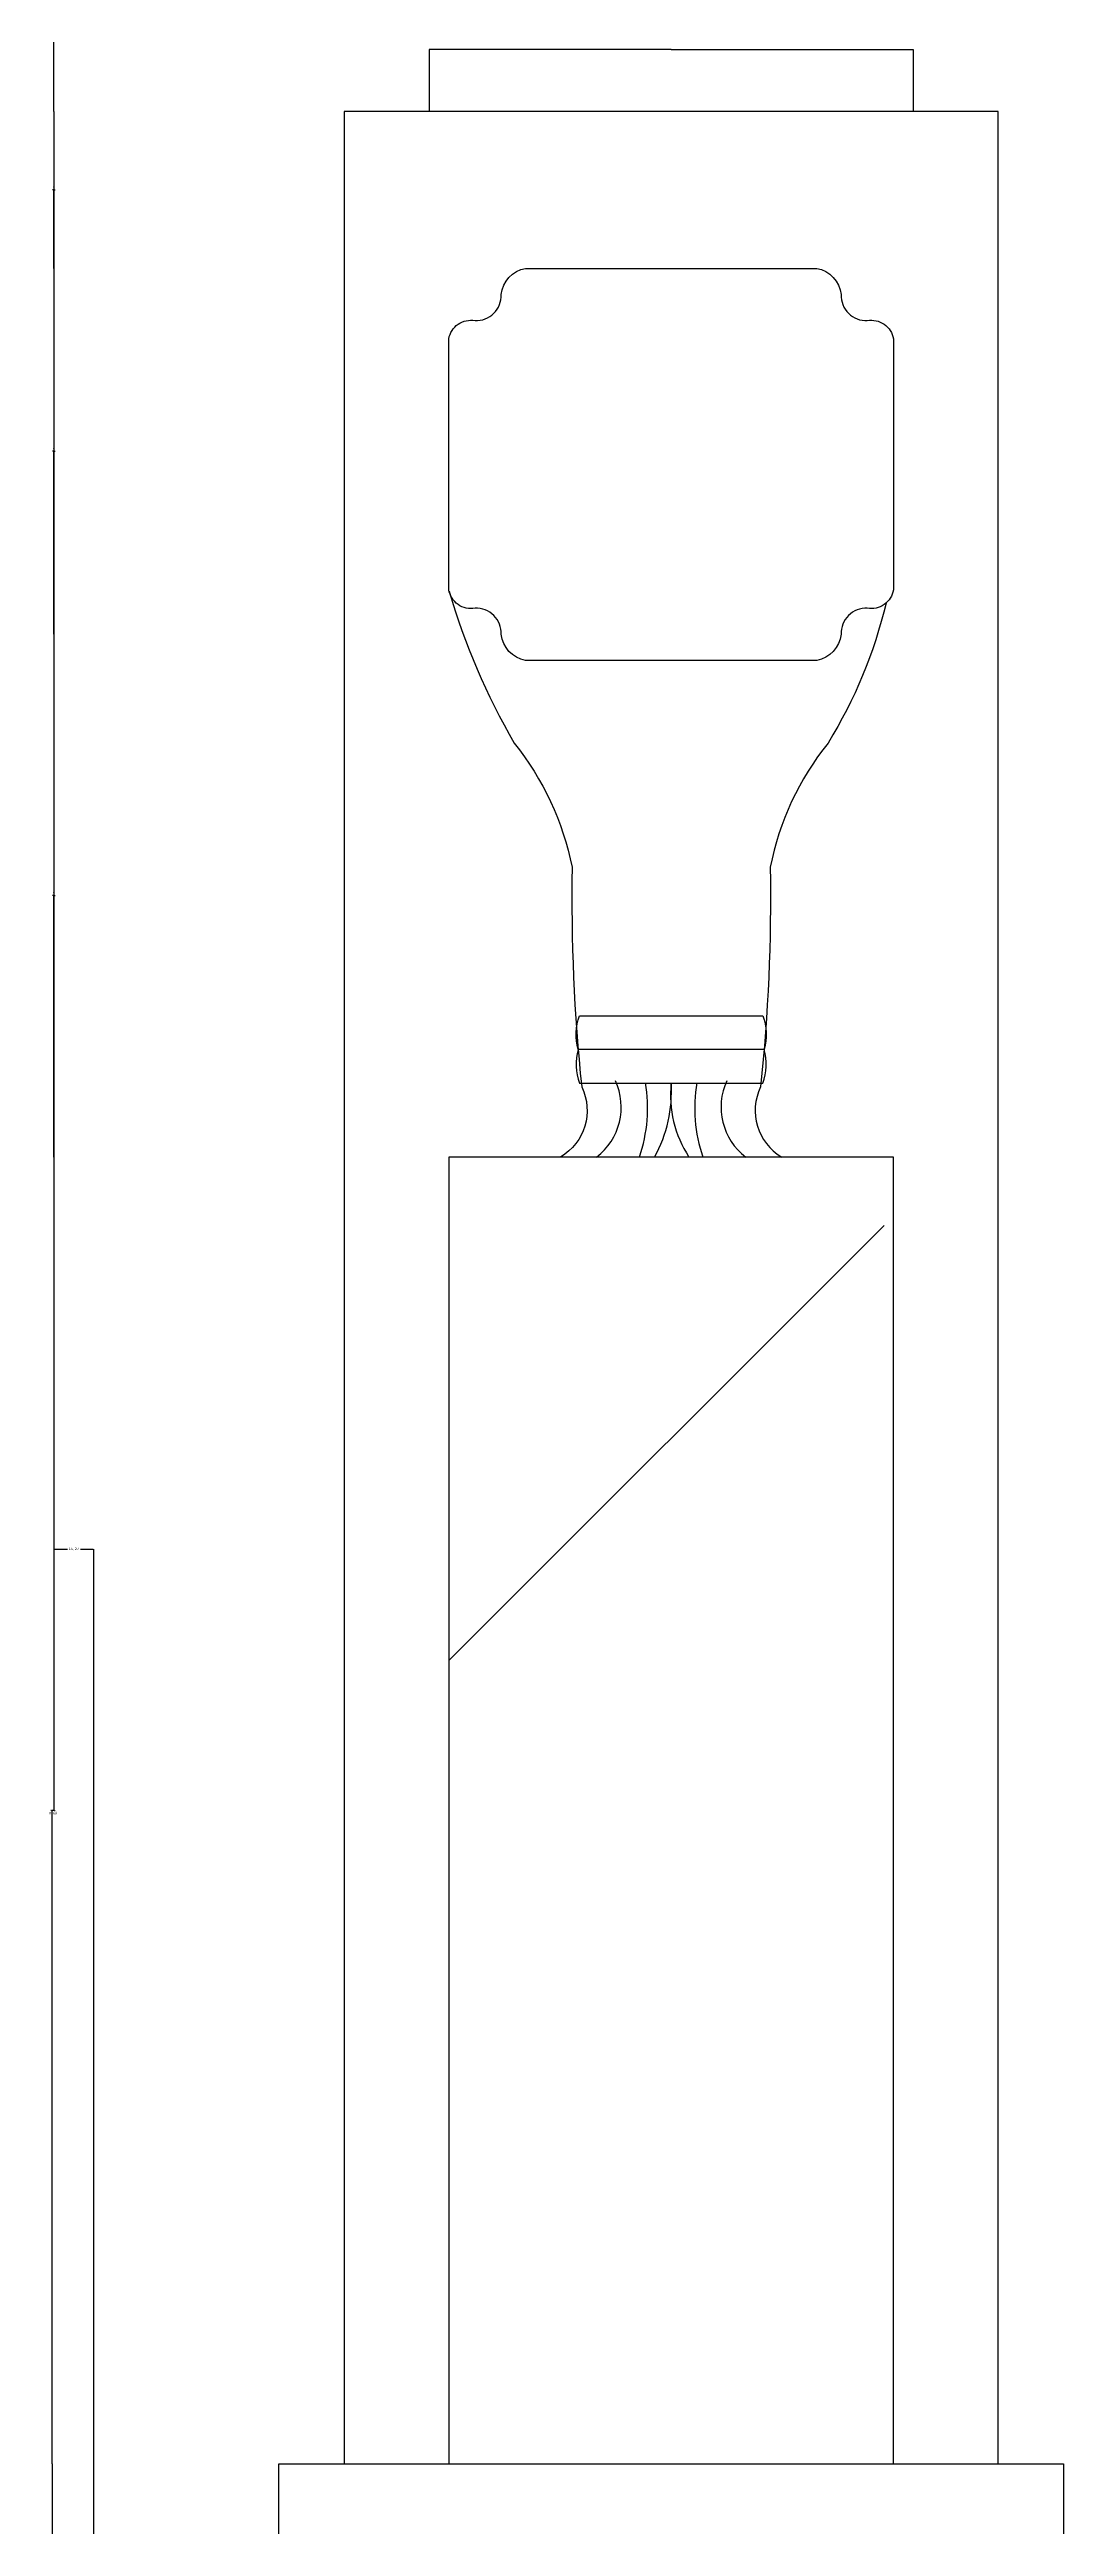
# Model space of a CAD drawing. Header units: metres. Extents: x 130 to 5274, y 4380 to 7132.
# Drawn here: x 4845 to 5233, y 5565 to 6512 of the extents above; entities that cross this region are included whole.
import ezdxf

# ---------------------------------------------------------------- set-up
doc = ezdxf.new("R2010")
doc.units = ezdxf.units.M
for name, color, linetype in [('3', 3, 'Continuous'), ('4', 4, 'Continuous'), ('7', 7, 'Continuous'), ('BH', 3, 'Continuous'), ('DIM', 3, 'Continuous')]:
    doc.layers.add(name, color=color, linetype=linetype)
doc.dimstyles.get("Standard").update_dxf_attribs({"dimtxt": 2.5, "dimasz": 2.5, "dimexe": 1.25, "dimexo": 0.625, "dimtad": 1, "dimcen": 2.5, "dimazin": 3, "dimtfac": 1, "dimtmove": 0, "dimatfit": 3})

# ---------------------------------------------------------------- blocks, each defined once
blk = doc.blocks.new('*D44')
for p, q in [((4847.01, 6838.69), (4847.01, 6663.69)), ((4846.76, 6663.69), (4846.51, 6663.69)), ((4847.01, 6488.69), (4847.01, 6663.69)), ((4847.01, 6663.69), (4847.01, 6663.69)), ((4847.26, 6663.69), (4847.51, 6663.69))]:
    blk.add_line(p, q)
at = {"layer": 'Defpoints'}
for p in [(4847.01, 6838.69), (4847.01, 6663.69), (4847.01, 6488.69)]:
    blk.add_point(p, dxfattribs=at)
at = {"layer": 'DIM', "insert": (4847.01, 6664.815), "char_height": 1, "attachment_point": 5}
blk.add_mtext('0', dxfattribs=at)
blk = doc.blocks.new('*D45')
for p, q in [((4847.01, 6088.69), (4847.01, 5838.69)), ((4846.08, 5838.69), (4845.83, 5838.69)), ((4846.33, 5588.69), (4846.33, 5838.69)), ((4847.01, 5838.69), (4846.33, 5838.69)), ((4847.26, 5838.69), (4847.51, 5838.69))]:
    blk.add_line(p, q)
at = {"layer": 'Defpoints'}
for p in [(4847.01, 6088.69), (4847.01, 5838.69), (4846.33, 5588.69)]:
    blk.add_point(p, dxfattribs=at)
at = {"layer": 'DIM', "insert": (4846.67, 5837.565), "char_height": 1, "attachment_point": 5}
blk.add_mtext('0,68', dxfattribs=at)
blk = doc.blocks.new('*D46')
for p, q in [((4847.01, 6488.69), (4847.01, 5938.69)), ((4847.26, 5938.69), (4852.145, 5938.69)), ((4857.145, 5938.69), (4862.03, 5938.69)), ((4862.28, 5388.69), (4862.28, 5938.69))]:
    blk.add_line(p, q)
at = {"layer": 'Defpoints'}
for p in [(4847.01, 6488.69), (4847.01, 5938.69), (4862.28, 5388.69)]:
    blk.add_point(p, dxfattribs=at)
at = {"layer": 'DIM', "insert": (4854.645, 5938.69), "char_height": 1, "attachment_point": 5}
blk.add_mtext('15,27', dxfattribs=at)
blk = doc.blocks.new('*D47')
for p, q in [((4846.33, 5588.69), (4846.33, 5488.69)), ((4846.58, 5488.69), (4851.805, 5488.69)), ((4856.805, 5488.69), (4862.03, 5488.69)), ((4862.28, 5388.69), (4862.28, 5488.69))]:
    blk.add_line(p, q)
at = {"layer": 'Defpoints'}
for p in [(4846.33, 5588.69), (4846.33, 5488.69), (4862.28, 5388.69)]:
    blk.add_point(p, dxfattribs=at)
at = {"layer": 'DIM', "insert": (4854.305, 5488.69), "char_height": 1, "attachment_point": 5}
blk.add_mtext('15,95', dxfattribs=at)
blk = doc.blocks.new('*D48')
for p, q in [((4847.01, 6488.69), (4847.01, 6458.69)), ((4846.76, 6458.69), (4846.51, 6458.69)), ((4847.01, 6428.69), (4847.01, 6458.69)), ((4847.01, 6458.69), (4847.01, 6458.69)), ((4847.26, 6458.69), (4847.51, 6458.69))]:
    blk.add_line(p, q)
at = {"layer": 'Defpoints'}
for p in [(4847.01, 6488.69), (4847.01, 6458.69), (4847.01, 6428.69)]:
    blk.add_point(p, dxfattribs=at)
at = {"layer": 'DIM', "insert": (4847.01, 6459.815), "char_height": 1, "attachment_point": 5}
blk.add_mtext('0', dxfattribs=at)
blk = doc.blocks.new('*D49')
for p, q in [((4847.01, 6428.69), (4847.01, 6358.69)), ((4846.76, 6358.69), (4846.51, 6358.69)), ((4847.01, 6288.69), (4847.01, 6358.69)), ((4847.01, 6358.69), (4847.01, 6358.69)), ((4847.26, 6358.69), (4847.51, 6358.69))]:
    blk.add_line(p, q)
at = {"layer": 'Defpoints'}
for p in [(4847.01, 6428.69), (4847.01, 6358.69), (4847.01, 6288.69)]:
    blk.add_point(p, dxfattribs=at)
at = {"layer": 'DIM', "insert": (4847.01, 6359.815), "char_height": 1, "attachment_point": 5}
blk.add_mtext('0', dxfattribs=at)
blk = doc.blocks.new('*D50')
for p, q in [((4847.01, 6563.69), (4847.01, 6557.2)), ((4846.76, 6557.2), (4846.51, 6557.2)), ((4847.01, 6488.69), (4847.01, 6557.2)), ((4847.01, 6557.2), (4847.01, 6557.2)), ((4847.26, 6557.2), (4847.51, 6557.2))]:
    blk.add_line(p, q)
at = {"layer": 'Defpoints'}
for p in [(4847.01, 6563.69), (4847.01, 6557.2), (4847.01, 6488.69)]:
    blk.add_point(p, dxfattribs=at)
at = {"layer": 'DIM', "insert": (4847.01, 6558.325), "char_height": 1, "attachment_point": 5}
blk.add_mtext('0', dxfattribs=at)
blk = doc.blocks.new('*D51')
for p, q in [((4847.01, 6288.69), (4847.01, 6188.69)), ((4846.76, 6188.69), (4846.51, 6188.69)), ((4847.01, 6088.69), (4847.01, 6188.69)), ((4847.01, 6188.69), (4847.01, 6188.69)), ((4847.26, 6188.69), (4847.51, 6188.69))]:
    blk.add_line(p, q)
at = {"layer": 'Defpoints'}
for p in [(4847.01, 6288.69), (4847.01, 6188.69), (4847.01, 6088.69)]:
    blk.add_point(p, dxfattribs=at)
at = {"layer": 'DIM', "insert": (4847.01, 6189.815), "char_height": 1, "attachment_point": 5}
blk.add_mtext('0', dxfattribs=at)

msp = doc.modelspace()

# ---------------------------------------------------------------- hatches: boundary and pattern name
at = {"layer": 'BH'}
h = msp.add_hatch(dxfattribs=at)
h.set_pattern_fill('ANSI33', scale=200)
h.paths.add_polyline_path([(4998.02, 6305.66, 0.42), (5008.02, 6298.69, -0.44), (5018.02, 6288.69, 0.33), (5027.29, 6278.69), (5138.75, 6278.69, 0.33), (5148.02, 6288.69, -0.44), (5158.02, 6298.69, 0.42), (5168.02, 6305.66), (5168.02, 6401.72, 0.42), (5158.02, 6408.69, -0.44), (5148.02, 6418.69, 0.33), (5138.75, 6428.69), (5027.29, 6428.69, 0.33), (5018.02, 6418.69, -0.44), (5008.02, 6408.69, 0.42), (4998.02, 6401.72)])
h = msp.add_hatch(dxfattribs=at)
h.set_pattern_fill('ANSI33', scale=200)
h.paths.add_polyline_path([(5168.02, 6088.69), (4998.02, 6088.69), (4998.02, 5588.69), (5168.02, 5588.69)])
h = msp.add_hatch(dxfattribs=at)
h.set_pattern_fill('ANSI33', scale=200)
h.paths.add_polyline_path([(4933.02, 5588.69), (4933.02, 5388.69), (5233.02, 5388.69), (5233.02, 5588.69)])

# ---------------------------------------------------------------- linework, layer by layer
at = {"layer": '3'}
for p, q in [((4990.53, 6512.4), (4990.53, 6488.69)), ((5083.02, 6512.4), (4990.53, 6512.4)), ((5083.02, 6512.4), (5175.51, 6512.4)), ((5175.51, 6512.4), (5175.51, 6488.69))]:
    msp.add_line(p, q, dxfattribs=at)
for points in [[(4998.11, 6305.18, 0.06), (5023.02, 6247.08, -0.12), (5045.15, 6199.58, 0.03), (5048.81, 6115.5, -0.39), (5040.76, 6088.69, 0.42)], [(5165.21, 6300.63, -0.08), (5143.01, 6247.08, 0.12), (5120.89, 6199.58, -0.03), (5117.23, 6115.5, 0.39), (5125.28, 6088.69, -0.42)]]:
    msp.add_lwpolyline(points, format="xyb", dxfattribs=at)
for centre, radius, start, end in [((5039.91, 6107.79), 24.02, 307.31, 24.8), ((5017.45, 6107.32), 56.57, 340.77, 9.96), ((5032.57, 6113.45), 50.56, 330.68, 3.95), ((5125.39, 6112.21), 42.63, 173.63, 213.47), ((5148.58, 6107.32), 56.57, 170.04, 199.23), ((5126.12, 6107.79), 24.02, 155.2, 232.69)]:
    msp.add_arc(centre, radius, start, end, dxfattribs=at)
at = {"layer": '4'}
msp.add_lwpolyline([(5208.02, 5588.69), (5208.02, 6488.69), (4958.02, 6488.69), (4958.02, 5588.69)], dxfattribs=at)
msp.add_lwpolyline([(5027.29, 6278.69, -0.33), (5018.02, 6288.69, 0.44), (5008.02, 6298.69, -0.42), (4998.02, 6305.66), (4998.02, 6401.72, -0.42), (5008.02, 6408.69, 0.44), (5018.02, 6418.69, -0.33), (5027.29, 6428.69), (5138.75, 6428.69, -0.33), (5148.02, 6418.69, 0.44), (5158.02, 6408.69, -0.42), (5168.02, 6401.72), (5168.02, 6305.66, -0.42), (5158.02, 6298.69, 0.44), (5148.02, 6288.69, -0.33), (5138.75, 6278.69)], format="xyb", close=True, dxfattribs=at)
for points in [[(4998.02, 5588.69), (5168.02, 5588.69), (5168.02, 6088.69), (4998.02, 6088.69)], [(4933.02, 5588.69), (5233.02, 5588.69), (5233.02, 5388.69), (4933.02, 5388.69)]]:
    msp.add_lwpolyline(points, close=True, dxfattribs=at)
at = {"layer": '7'}
for points in [[(5047.96, 6142.77), (5118.07, 6142.77, -0.15), (5118.59, 6129.85), (5047.44, 6129.85, -0.15)], [(5047.96, 6116.93), (5118.07, 6116.93, 0.15), (5118.59, 6129.85), (5047.44, 6129.85, 0.15)]]:
    msp.add_lwpolyline(points, format="xyb", close=True, dxfattribs=at)
msp.add_lwpolyline([(5047.96, 6142.77), (5118.07, 6142.77)], dxfattribs=at)

# ---------------------------------------------------------------- dimensions: what is measured, and where the dimension line sits
at = {"layer": 'DIM'}
for base, p1, p2, picture, middle in [((4847.01, 6663.69), (4847.01, 6838.69), (4847.01, 6488.69), '*D44', (4847.01, 6664.815)), ((4847.01, 6557.2), (4847.01, 6563.69), (4847.01, 6488.69), '*D50', (4847.01, 6558.325)), ((4847.01, 6458.69), (4847.01, 6488.69), (4847.01, 6428.69), '*D48', (4847.01, 6459.815)), ((4847.01, 5938.69), (4847.01, 6488.69), (4862.28, 5388.69), '*D46', (4854.645, 5938.69)), ((4847.01, 6358.69), (4847.01, 6428.69), (4847.01, 6288.69), '*D49', (4847.01, 6359.815)), ((4847.01, 6188.69), (4847.01, 6288.69), (4847.01, 6088.69), '*D51', (4847.01, 6189.815)), ((4847.01, 5838.69), (4847.01, 6088.69), (4846.33, 5588.69), '*D45', (4846.67, 5837.565)), ((4846.33, 5488.69), (4846.33, 5588.69), (4862.28, 5388.69), '*D47', (4854.305, 5488.69))]:
    dim = msp.add_linear_dim(base=base, p1=p1, p2=p2, dimstyle='Standard', dxfattribs=at)
    dim.commit()
    dim.dimension.update_dxf_attribs({"geometry": picture, "text_midpoint": middle})

doc.saveas('drawing.dxf')
